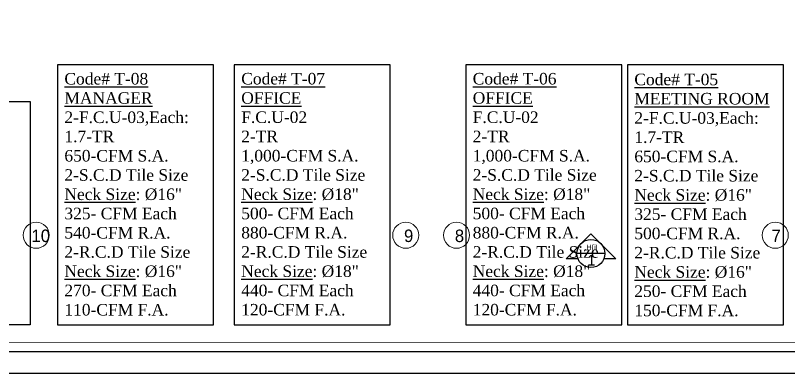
# Model space of a CAD drawing. Extents: x -432 to -365, y -145 to 173.
# Drawn here: x -415.26 to -398.53, y -25.47 to -17.72 of the extents above; entities that cross this region are included whole.
import ezdxf
from ezdxf.enums import TextEntityAlignment as Align

# ---------------------------------------------------------------- set-up
doc = ezdxf.new("R2010")
doc.units = 0
doc.header["$MEASUREMENT"] = 0
doc.layers.add('AC-TEXT', color=15, linetype='Continuous', lineweight=30)
doc.layers.add('AXIS-TXT', color=171, linetype='Continuous', lineweight=20)
for name, color, linetype in [('fram', 252, 'Continuous'), ('Text', 42, 'Continuous'), ('WALL', 4, 'Continuous')]:
    doc.layers.add(name, color=color, linetype=linetype)
doc.styles.add('AC', font='romans.shx', dxfattribs={"height": 0.2})
doc.styles.add('ARABY', font='sosa.shx')

msp = doc.modelspace()

# ---------------------------------------------------------------- linework, layer by layer
at = {"layer": 'AC-TEXT', "color": 34, "linetype": 'Continuous'}
for points in [[(-414.355, -24.417), (-410.977, -24.417), (-410.977, -18.786), (-414.355, -18.786)], [(-410.526, -24.417), (-407.148, -24.417), (-407.148, -18.786), (-410.526, -18.786)], [(-405.515, -24.417), (-402.137, -24.417), (-402.137, -18.786), (-405.515, -18.786)], [(-402.016, -24.417), (-398.638, -24.417), (-398.638, -18.786), (-402.016, -18.786)], [(-418.177, -19.581), (-414.943, -19.581), (-414.943, -24.417), (-418.177, -24.417)]]:
    msp.add_lwpolyline(points, close=True, dxfattribs=at)
at = {"layer": 'AXIS-TXT'}
for centre in [(-414.814, -22.478), (-406.814, -22.478), (-405.714, -22.478), (-398.814, -22.478)]:
    msp.add_circle(centre, 0.282, dxfattribs=at)
at = {"layer": 'fram'}
msp.add_line((-431.049, -24.995), (-367.003, -24.995), dxfattribs=at)
for points in [[(-431.526, 12.528), (-366.526, 12.528), (-366.526, -25.472), (-431.526, -25.472)], [(-374.58, 12.051), (-431.049, 12.051), (-431.049, -24.995), (-374.58, -24.995)]]:
    msp.add_lwpolyline(points, close=True, dxfattribs=at)
at = {"layer": 'Text'}
for p, q in [((-402.805, -22.446), (-403.343, -22.985)), ((-402.805, -22.446), (-402.266, -22.985)), ((-402.502, -22.874), (-403.107, -22.874)), ((-403.087, -22.985), (-403.343, -22.985)), ((-402.266, -22.985), (-402.523, -22.985))]:
    msp.add_line(p, q, dxfattribs=at)
msp.add_circle((-402.805, -22.874), 0.303, dxfattribs=at)
at = {"layer": 'WALL', "color": 252, "linetype": 'Continuous'}
msp.add_lwpolyline([(-374.772, 11.859, 0.0192, 0.0192, 0), (-430.857, 11.859, 0.0192, 0.0192, 0), (-430.857, -24.803, 0.0192, 0.0192, 0), (-374.772, -24.803, 0.0192, 0.0192, 0)], format="xyseb", close=True, dxfattribs=at)

# ---------------------------------------------------------------- texts
at = {"layer": 'AC-TEXT', "color": 34, "linetype": 'Continuous', "char_height": 0.25, "width": 3.95146, "attachment_point": 7, "style": 'AC'}
for s, insert in [('\\A1;{\\fTimes New Roman|b0|i0|c0|p18;\\L\\C3;Code# T-08\\PMANAGER\\P\\l\\C256;2-F.C.U-03,Each:\\C34;\\P1.7-TR\\P\\C256;650-CFM S.A.\\P\\pt0;\\C34;2-S.C.D Tile Size\\P\\LNeck Size\\l: %%C16" \\P325- CFM Each\\P\\C256;540-CFM R.A.\\C34; \\P\\ptz;2-R.C.D Tile Size\\P\\LNeck Size\\l: %%C16"\\P270- CFM Each \\P\\C256;110-CFM F.A.}', (-414.204, -24.221)), ('\\A1;{\\fTimes New Roman|b0|i0|c0|p18;\\L\\C3;Code# T-07\\POFFICE\\P\\l\\C256;F.C.U-02\\L\\C3;\\P\\l\\C34;2-TR\\P\\C256;1,000-CFM S.A.\\P\\pt0;\\C34;2-S.C.D Tile Size \\P\\LNeck Size\\l: %%C18"\\P500- CFM Each\\P\\C256;880-CFM R.A.\\C34; \\P\\ptz;2-R.C.D Tile Size\\P\\LNeck Size\\l: %%C18"\\P440- CFM Each \\P\\C256;120-CFM F.A.}', (-410.375, -24.22)), ('\\A1;{\\fTimes New Roman|b0|i0|c0|p18;\\L\\C3;Code# T-06\\POFFICE\\P\\l\\C256;F.C.U-02\\L\\C3;\\P\\l\\C34;2-TR\\P\\C256;1,000-CFM S.A.\\P\\pt0;\\C34;2-S.C.D Tile Size \\P\\LNeck Size\\l: %%C18"\\P500- CFM Each\\P\\C256;880-CFM R.A.\\C34; \\P\\ptz;2-R.C.D Tile Size\\P\\LNeck Size\\l: %%C18"\\P440- CFM Each \\P\\C256;120-CFM F.A.}', (-405.364, -24.22)), ('\\A1;{\\fTimes New Roman|b0|i0|c0|p18;\\L\\C3;Code# T-05\\PMEETING ROOM\\P\\l\\C256;2-F.C.U-03,Each:\\C34;\\P1.7-TR\\P\\C256;650-CFM S.A.\\P\\pt0;\\C34;2-S.C.D Tile Size\\P\\LNeck Size\\l: %%C16" \\P325- CFM Each\\P\\C256;500-CFM R.A.\\C34; \\P\\ptz;2-R.C.D Tile Size\\P\\LNeck Size\\l: %%C16"\\P250- CFM Each \\P\\C256;150-CFM F.A.}', (-401.865, -24.236))]:
    msp.add_mtext(s, dxfattribs=dict(at, insert=insert))
at = {"layer": 'AXIS-TXT', "style": 'ARABY'}
for s, p in [('10', (-414.916, -22.625, 0)), ('9', (-406.851, -22.625, 0)), ('8', (-405.751, -22.625, 0)), ('7', (-398.894, -22.625, 0))]:
    msp.add_text(s, height=0.27, dxfattribs=at).set_placement(p)
at = {"layer": 'Text', "style": 'ARABY'}
for s, height, p in [(',H{iI', 0.1152, (-402.804, -22.679)), ('1', 0.23, (-402.796, -22.903, 0.013))]:
    msp.add_text(s, height=height, dxfattribs=at).set_placement(p, align=Align.TOP_CENTER)

doc.saveas('drawing.dxf')
